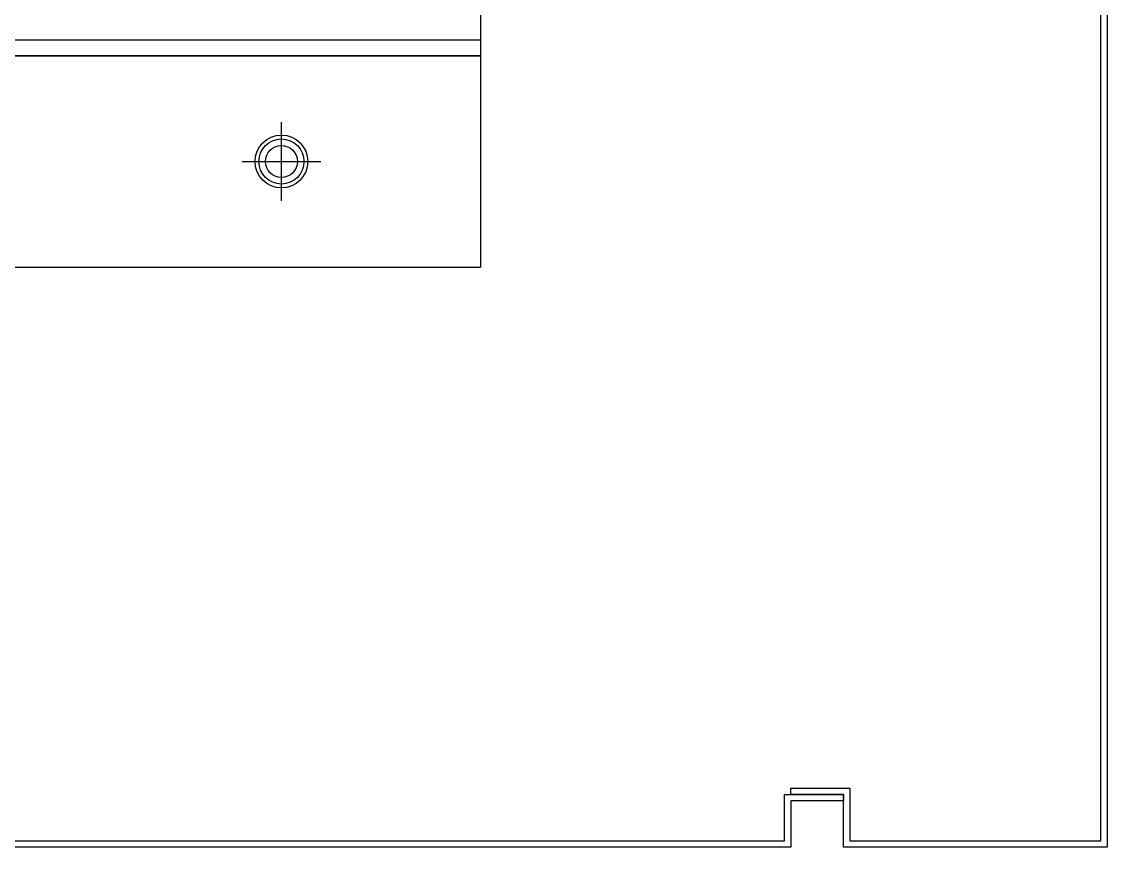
# Model space of a CAD drawing. Header units: millimetres. Extents: x 4754612 to 5801174, y 2368242 to 2777223.
# Drawn here: x 4950218.8 to 4950365.8, y 2426343.4 to 2426455.2 of the extents above; entities that cross this region are included whole.
import ezdxf

# ---------------------------------------------------------------- set-up
doc = ezdxf.new("R2010")
doc.units = ezdxf.units.MM
doc.header["$LTSCALE"] = 1000
doc.layers.add('(주)하나기공-LEADER', color=7, linetype='Continuous')

msp = doc.modelspace()

# ---------------------------------------------------------------- linework, layer by layer
at = {"layer": '(주)하나기공-LEADER', "color": 1}
for p, q in [((4950088.068, 2426450.583), (4950280.925, 2426450.583)), ((4950280.925, 2426450.583), (4950280.925, 2426422.011)), ((4950088.068, 2426422.011), (4950280.925, 2426422.011))]:
    msp.add_line(p, q, dxfattribs=at)
at = {"layer": '(주)하나기공-LEADER', "color": 6}
for p, q in [((4950253.964, 2426430.975), (4950253.964, 2426441.619)), ((4950248.641, 2426436.297), (4950259.286, 2426436.297))]:
    msp.add_line(p, q, dxfattribs=at)
at = {"layer": '(주)하나기공-LEADER', "color": 4}
msp.add_lwpolyline([(4950365.782, 2426593.44), (4950365.782, 2426593.44), (4950365.782, 2426343.44), (4950330.068, 2426343.44), (4950330.068, 2426350.583), (4950322.925, 2426350.583), (4950322.925, 2426351.44), (4950330.925, 2426351.44), (4950330.925, 2426344.297), (4950364.925, 2426344.297), (4950364.925, 2426593.44), (4950365.782, 2426593.44)], close=True, dxfattribs=at)
at = {"layer": '(주)하나기공-LEADER', "color": 8, "linetype": 'ByBlock', "lineweight": -2}
msp.add_lwpolyline([(4950280.925, 2426452.726), (4950088.068, 2426452.726), (4950088.068, 2426555.583), (4950088.068, 2426557.726), (4950280.925, 2426557.726), (4950280.925, 2426555.583)], close=True, dxfattribs=at)
msp.add_lwpolyline([(4950280.925, 2426452.726), (4950280.925, 2426450.583), (4950088.068, 2426450.583), (4950088.068, 2426452.726)], dxfattribs=at)
at = {"layer": '(주)하나기공-LEADER', "color": 4}
msp.add_lwpolyline([(4950322.925, 2426343.44), (4950187.211, 2426343.44), (4950187.211, 2426350.583), (4950180.068, 2426350.583), (4950180.068, 2426351.44), (4950188.068, 2426351.44), (4950188.068, 2426344.297), (4950322.068, 2426344.297), (4950322.068, 2426350.583), (4950330.068, 2426350.583), (4950330.068, 2426349.726), (4950322.925, 2426349.726), (4950322.925, 2426343.44)], dxfattribs=at)
at = {"layer": '(주)하나기공-LEADER', "color": 5}
for radius in [3.572, 3.054, 2.158]:
    msp.add_circle((4950253.964, 2426436.297), radius, dxfattribs=at)

doc.saveas('drawing.dxf')
